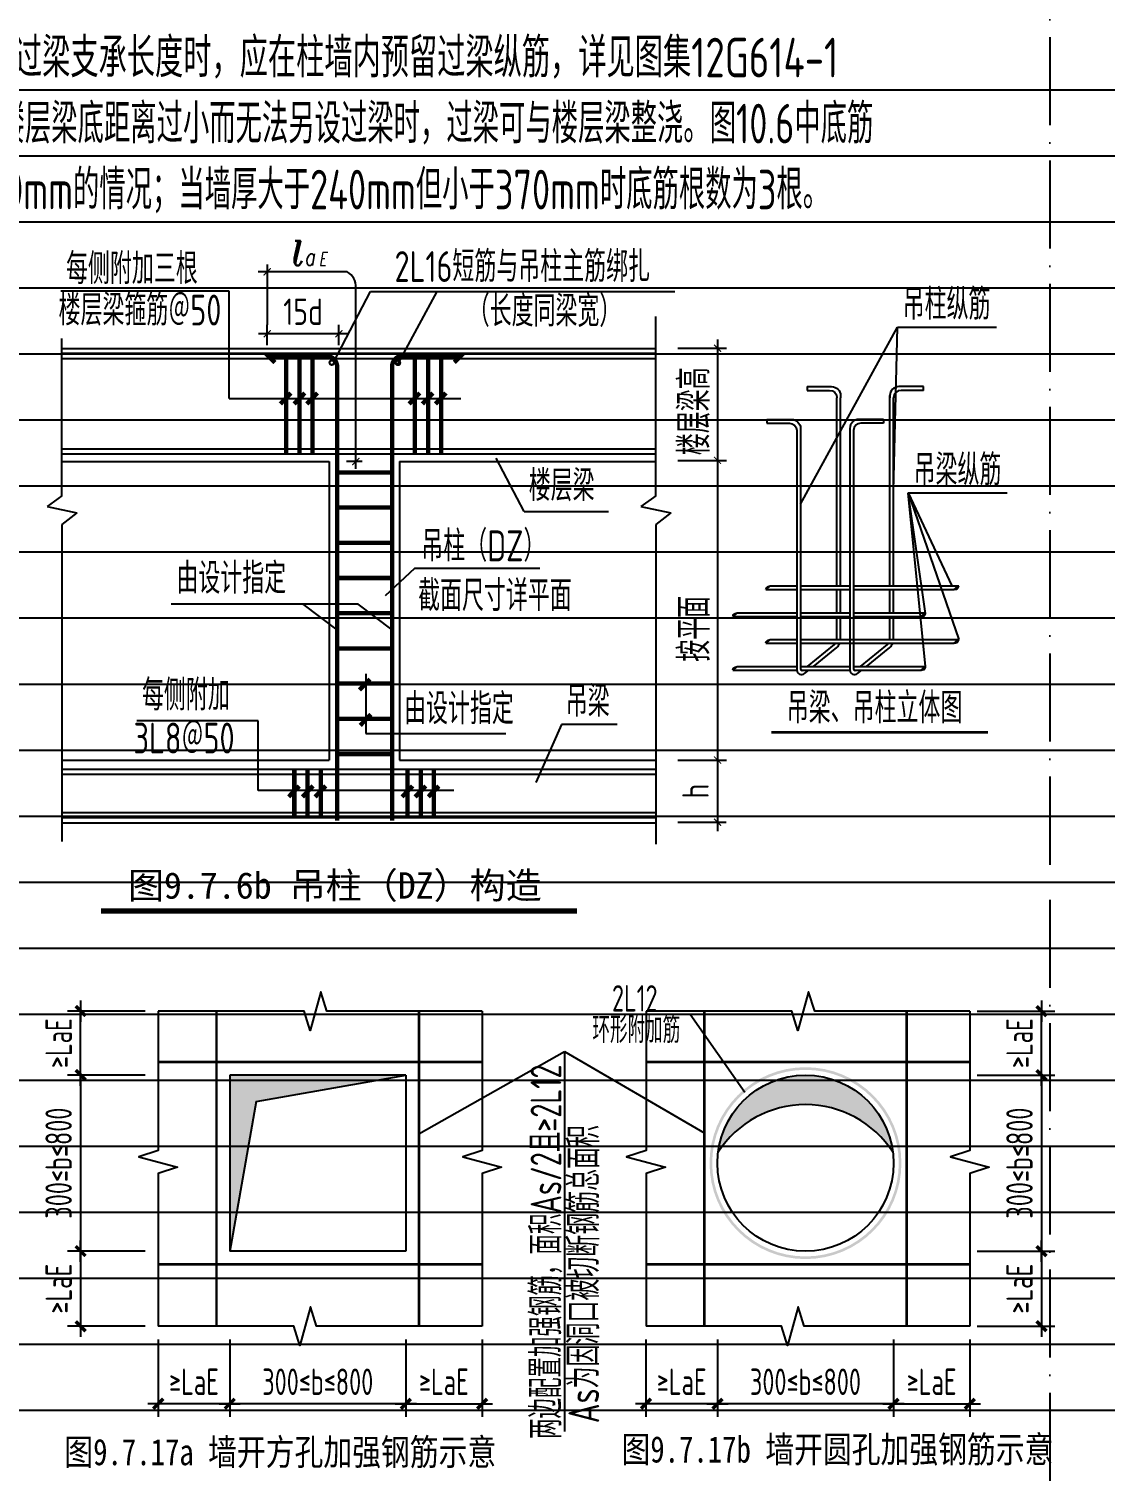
# Model space of a CAD drawing. Extents: x 826826 to 1642106, y -156213 to 399140.
# Drawn here: x 970484 to 982712, y 305238 to 321636 of the extents above; entities that cross this region are included whole.
import ezdxf
from ezdxf.enums import TextEntityAlignment as Align

# ---------------------------------------------------------------- set-up
doc = ezdxf.new("R2010")
doc.units = 0
doc.header["$LTSCALE"] = 1000
doc.linetypes.add('D1', pattern=[14, 10, -2, 0, -2])
doc.layers.get('0').update_dxf_attribs({"linetype": 'CONTINUOUS'})
doc.layers.get('DEFPOINTS').update_dxf_attribs({"linetype": 'CONTINUOUS'})
doc.layers.add('S-1-TEXT', color=7, linetype='CONTINUOUS', lineweight=18)
for name, color, linetype in [('S-DETL-DIM', 151, 'CONTINUOUS'), ('S-DETL-HATCH', 253, 'CONTINUOUS'), ('S-DETL-LINE1', 2, 'CONTINUOUS'), ('S-DETL-RBAR', 1, 'CONTINUOUS'), ('S-DETL-TEXT', 7, 'CONTINUOUS')]:
    doc.layers.add(name, color=color, linetype=linetype)
doc.styles.add('-仿宋_GB2312', font='tssdeng2.shx', dxfattribs={"width": 0.8, "height": 300, "bigfont": '@extfont2.shx'})
doc.styles.add('TS', font='tssdeng.shx', dxfattribs={"width": 0.7, "bigfont": 'tssdchn.shx'})
doc.styles.add('TSSD_DIMENSION', font='Tssdeng.shx', dxfattribs={"width": 0.7, "bigfont": 'tssdchn.shx'})
doc.styles.add('TSSD_REIN', font='tssdeng.shx', dxfattribs={"width": 0.7, "height": 300, "bigfont": 'tssdchn.shx'})
doc.styles.add('zhh1', font='italict.shx', dxfattribs={"bigfont": 'hztxt.shx'})
doc.styles.add('黑体', font='simhei.ttf')
doc.dimstyles.new('DIM25', dxfattribs={"dimtxt": 300, "dimasz": 0.8, "dimexe": 150, "dimexo": 150, "dimgap": 100, "dimtad": 1, "dimdec": 0, "dimlfac": 0.25, "dimrnd": 1, "dimzin": 0, "dimdsep": 46, "dimtxsty": 'TS', "dimblk": '_DIMX', "dimcen": 0, "dimclrd": 256, "dimclre": 256, "dimclrt": 43, "dimadec": 1, "dimazin": 0, "dimtfac": 1, "dimtdec": 0, "dimtix": 1, "dimtmove": 2, "dimatfit": 3, "dimldrblk": 'ARCHTICK', "dimfxl": 0, "dimtolj": 1, "dimtzin": 1, "dimarcsym": 0})
doc.dimstyles.new('TSSD_100_100$0', dxfattribs={"dimtxt": 300, "dimasz": 80, "dimexe": 100, "dimexo": 250, "dimgap": 100, "dimtad": 1, "dimdec": 0, "dimzin": 0, "dimdsep": 46, "dimtxsty": 'TSSD_DIMENSION', "dimblk": 'ARCHTICK', "dimcen": 0, "dimdle": 100, "dimclrd": 3, "dimclre": 3, "dimclrt": 7, "dimadec": 0, "dimazin": 0, "dimtfac": 1, "dimtdec": 0, "dimtix": 1, "dimtmove": 2, "dimatfit": 3, "dimldrblk": 'ARCHTICK', "dimfxl": 0, "dimtolj": 1, "dimtzin": 0, "dimarcsym": 0})

# ---------------------------------------------------------------- blocks, each defined once
blk = doc.blocks.new('_DIMX')
blk.add_line((-150, 0), (150, 0))
at = {"const_width": 50}
blk.add_lwpolyline([(-70, -70), (70, 70)], dxfattribs=at)
blk = doc.blocks.new('*D2863')
at = {"layer": 'DEFPOINTS', "color": 0}
for p in [(978307, 306896), (980307, 306896), (978307, 306015)]:
    blk.add_point(p, dxfattribs=at)
at = {"layer": 'S-DETL-DIM', "lineweight": -2}
for p, q in [((978307, 306746), (978307, 305865)), ((980307, 306746), (980307, 305865)), ((980306, 306015), (978308, 306015))]:
    blk.add_line(p, q, dxfattribs=at)
at = {"layer": 'S-DETL-DIM', "lineweight": -2, "xscale": 0.8, "yscale": 0.8, "zscale": 0.8, "rotation": 180}
blk.add_blockref('_DIMX', (978307, 306015), dxfattribs=at)
at = {"layer": 'S-DETL-DIM', "lineweight": -2, "xscale": 0.8, "yscale": 0.8, "zscale": 0.8}
blk.add_blockref('_DIMX', (980307, 306015), dxfattribs=at)
at = {"layer": 'S-DETL-DIM', "color": 43, "insert": (979307, 306265), "char_height": 300, "attachment_point": 5, "style": 'TS'}
blk.add_mtext('\\A1;300≤b≤800', dxfattribs=at)
blk = doc.blocks.new('_ArchTick')
at = {"color": 0, "linetype": 'ByBlock', "const_width": 0.15}
blk.add_lwpolyline([(-0.5, -0.5), (0.5, 0.5)], dxfattribs=at)
blk = doc.blocks.new('*D2864')
at = {"layer": 'DEFPOINTS', "color": 0}
for p in [(977495, 306896), (978307, 306896), (977495, 306015)]:
    blk.add_point(p, dxfattribs=at)
at = {"layer": 'S-DETL-DIM', "lineweight": -2}
for p, q in [((977495, 306746), (977495, 305865)), ((978307, 306746), (978307, 305865)), ((978306, 306015), (977496, 306015))]:
    blk.add_line(p, q, dxfattribs=at)
at = {"layer": 'S-DETL-DIM', "lineweight": -2, "xscale": 0.8, "yscale": 0.8, "zscale": 0.8, "rotation": 180}
blk.add_blockref('_DIMX', (977495, 306015), dxfattribs=at)
at = {"layer": 'S-DETL-DIM', "lineweight": -2, "xscale": 0.8, "yscale": 0.8, "zscale": 0.8}
blk.add_blockref('_DIMX', (978307, 306015), dxfattribs=at)
at = {"layer": 'S-DETL-DIM', "color": 43, "insert": (977901, 306265), "char_height": 300, "attachment_point": 5, "style": 'TS'}
blk.add_mtext('\\A1;≥LaE', dxfattribs=at)
blk = doc.blocks.new('*D2865')
at = {"layer": 'DEFPOINTS', "color": 0}
for p in [(980307, 306896), (981174, 306896), (981174, 306015)]:
    blk.add_point(p, dxfattribs=at)
at = {"layer": 'S-DETL-DIM', "lineweight": -2}
for p, q in [((980307, 306746), (980307, 305865)), ((981174, 306746), (981174, 305865)), ((980308, 306015), (981174, 306015))]:
    blk.add_line(p, q, dxfattribs=at)
at = {"layer": 'S-DETL-DIM', "lineweight": -2, "xscale": 0.8, "yscale": 0.8, "zscale": 0.8, "rotation": 180}
blk.add_blockref('_DIMX', (980307, 306015), dxfattribs=at)
at = {"layer": 'S-DETL-DIM', "lineweight": -2, "xscale": 0.8, "yscale": 0.8, "zscale": 0.8}
blk.add_blockref('_DIMX', (981174, 306015), dxfattribs=at)
at = {"layer": 'S-DETL-DIM', "color": 43, "insert": (980741, 306265), "char_height": 300, "attachment_point": 5, "style": 'TS'}
blk.add_mtext('\\A1;≥LaE', dxfattribs=at)
blk = doc.blocks.new('*D2866')
at = {"layer": 'DEFPOINTS', "color": 0}
for p in [(981108, 307749), (981108, 306896), (981989, 306896)]:
    blk.add_point(p, dxfattribs=at)
at = {"layer": 'S-DETL-DIM', "lineweight": -2}
for p, q in [((981258, 307749), (982139, 307749)), ((981989, 307748), (981989, 306897)), ((981258, 306896), (982139, 306896))]:
    blk.add_line(p, q, dxfattribs=at)
at = {"layer": 'S-DETL-DIM', "lineweight": -2, "xscale": 0.8, "yscale": 0.8, "zscale": 0.8}
for p, rotation in [((981989, 307749), 90), ((981989, 306896), 270)]:
    blk.add_blockref('_DIMX', p, dxfattribs=dict(at, rotation=rotation))
at = {"layer": 'S-DETL-DIM', "color": 43, "insert": (981739, 307323), "char_height": 300, "attachment_point": 5, "rotation": 90, "style": 'TS'}
blk.add_mtext('\\A1;≥LaE', dxfattribs=at)
blk = doc.blocks.new('*D2867')
at = {"layer": 'DEFPOINTS', "color": 0}
for p in [(981108, 310476), (981989, 310476), (981108, 309749)]:
    blk.add_point(p, dxfattribs=at)
at = {"layer": 'S-DETL-DIM', "lineweight": -2}
for p, q in [((981258, 310476), (982139, 310476)), ((981989, 310477), (981989, 310478)), ((981989, 309749), (981989, 310476)), ((981258, 309749), (982139, 309749)), ((981989, 309748), (981989, 309747))]:
    blk.add_line(p, q, dxfattribs=at)
at = {"layer": 'S-DETL-DIM', "lineweight": -2, "xscale": 0.8, "yscale": 0.8, "zscale": 0.8}
for p, rotation in [((981989, 310476), 270), ((981989, 309749), 90)]:
    blk.add_blockref('_DIMX', p, dxfattribs=dict(at, rotation=rotation))
at = {"layer": 'S-DETL-DIM', "color": 43, "insert": (981739, 310112), "char_height": 300, "attachment_point": 5, "rotation": 90, "style": 'TS'}
blk.add_mtext('\\A1;≥LaE', dxfattribs=at)
blk = doc.blocks.new('*D2868')
at = {"layer": 'DEFPOINTS', "color": 0}
for p in [(981108, 309749), (981108, 307749), (981989, 307749)]:
    blk.add_point(p, dxfattribs=at)
at = {"layer": 'S-DETL-DIM', "lineweight": -2}
for p, q in [((981258, 309749), (982139, 309749)), ((981989, 309748), (981989, 307749)), ((981258, 307749), (982139, 307749))]:
    blk.add_line(p, q, dxfattribs=at)
at = {"layer": 'S-DETL-DIM', "lineweight": -2, "xscale": 0.8, "yscale": 0.8, "zscale": 0.8}
for p, rotation in [((981989, 309749), 90), ((981989, 307749), 270)]:
    blk.add_blockref('_DIMX', p, dxfattribs=dict(at, rotation=rotation))
at = {"layer": 'S-DETL-DIM', "color": 43, "insert": (981739, 308749), "char_height": 300, "attachment_point": 5, "rotation": 90, "style": 'TS'}
blk.add_mtext('\\A1;300≤b≤800', dxfattribs=at)
blk = doc.blocks.new('*D2869')
at = {"layer": 'DEFPOINTS', "color": 0}
for p in [(972766, 306896), (974766, 306896), (972766, 306015)]:
    blk.add_point(p, dxfattribs=at)
at = {"layer": 'S-DETL-DIM', "lineweight": -2}
for p, q in [((972766, 306746), (972766, 305865)), ((974766, 306746), (974766, 305865)), ((974765, 306015), (972766, 306015))]:
    blk.add_line(p, q, dxfattribs=at)
at = {"layer": 'S-DETL-DIM', "lineweight": -2, "xscale": 0.8, "yscale": 0.8, "zscale": 0.8, "rotation": 180}
blk.add_blockref('_DIMX', (972766, 306015), dxfattribs=at)
at = {"layer": 'S-DETL-DIM', "lineweight": -2, "xscale": 0.8, "yscale": 0.8, "zscale": 0.8}
blk.add_blockref('_DIMX', (974766, 306015), dxfattribs=at)
at = {"layer": 'S-DETL-DIM', "color": 43, "insert": (973766, 306265), "char_height": 300, "attachment_point": 5, "style": 'TS'}
blk.add_mtext('\\A1;300≤b≤800', dxfattribs=at)
blk = doc.blocks.new('*D2870')
at = {"layer": 'DEFPOINTS', "color": 0}
for p in [(971954, 306896), (972766, 306896), (971954, 306015)]:
    blk.add_point(p, dxfattribs=at)
at = {"layer": 'S-DETL-DIM', "lineweight": -2}
for p, q in [((971954, 306746), (971954, 305865)), ((972766, 306746), (972766, 305865)), ((972765, 306015), (971955, 306015))]:
    blk.add_line(p, q, dxfattribs=at)
at = {"layer": 'S-DETL-DIM', "lineweight": -2, "xscale": 0.8, "yscale": 0.8, "zscale": 0.8, "rotation": 180}
blk.add_blockref('_DIMX', (971954, 306015), dxfattribs=at)
at = {"layer": 'S-DETL-DIM', "lineweight": -2, "xscale": 0.8, "yscale": 0.8, "zscale": 0.8}
blk.add_blockref('_DIMX', (972766, 306015), dxfattribs=at)
at = {"layer": 'S-DETL-DIM', "color": 43, "insert": (972360, 306265), "char_height": 300, "attachment_point": 5, "style": 'TS'}
blk.add_mtext('\\A1;≥LaE', dxfattribs=at)
blk = doc.blocks.new('*D2871')
at = {"layer": 'DEFPOINTS', "color": 0}
for p in [(974766, 306896), (975633, 306896), (975633, 306015)]:
    blk.add_point(p, dxfattribs=at)
at = {"layer": 'S-DETL-DIM', "lineweight": -2}
for p, q in [((974766, 306746), (974766, 305865)), ((975633, 306746), (975633, 305865)), ((974766, 306015), (975632, 306015))]:
    blk.add_line(p, q, dxfattribs=at)
at = {"layer": 'S-DETL-DIM', "lineweight": -2, "xscale": 0.8, "yscale": 0.8, "zscale": 0.8, "rotation": 180}
blk.add_blockref('_DIMX', (974766, 306015), dxfattribs=at)
at = {"layer": 'S-DETL-DIM', "lineweight": -2, "xscale": 0.8, "yscale": 0.8, "zscale": 0.8}
blk.add_blockref('_DIMX', (975633, 306015), dxfattribs=at)
at = {"layer": 'S-DETL-DIM', "color": 43, "insert": (975199, 306265), "char_height": 300, "attachment_point": 5, "style": 'TS'}
blk.add_mtext('\\A1;≥LaE', dxfattribs=at)
blk = doc.blocks.new('*D2872')
at = {"layer": 'DEFPOINTS', "color": 0}
for p in [(971954, 307749), (971072, 306896), (971954, 306896)]:
    blk.add_point(p, dxfattribs=at)
at = {"layer": 'S-DETL-DIM', "lineweight": -2}
for p, q in [((971804, 307749), (970922, 307749)), ((971072, 307748), (971072, 306897)), ((971804, 306896), (970922, 306896))]:
    blk.add_line(p, q, dxfattribs=at)
at = {"layer": 'S-DETL-DIM', "lineweight": -2, "xscale": 0.8, "yscale": 0.8, "zscale": 0.8}
for p, rotation in [((971072, 307749), 90), ((971072, 306896), 270)]:
    blk.add_blockref('_DIMX', p, dxfattribs=dict(at, rotation=rotation))
at = {"layer": 'S-DETL-DIM', "color": 43, "insert": (970822, 307323), "char_height": 300, "attachment_point": 5, "rotation": 90, "style": 'TS'}
blk.add_mtext('\\A1;≥LaE', dxfattribs=at)
blk = doc.blocks.new('*D2873')
at = {"layer": 'DEFPOINTS', "color": 0}
for p in [(971072, 310476), (971954, 310476), (971954, 309749)]:
    blk.add_point(p, dxfattribs=at)
at = {"layer": 'S-DETL-DIM', "lineweight": -2}
for p, q in [((971804, 310476), (970922, 310476)), ((971072, 310477), (971072, 310478)), ((971072, 309749), (971072, 310476)), ((971804, 309749), (970922, 309749)), ((971072, 309748), (971072, 309747))]:
    blk.add_line(p, q, dxfattribs=at)
at = {"layer": 'S-DETL-DIM', "lineweight": -2, "xscale": 0.8, "yscale": 0.8, "zscale": 0.8}
for p, rotation in [((971072, 310476), 270), ((971072, 309749), 90)]:
    blk.add_blockref('_DIMX', p, dxfattribs=dict(at, rotation=rotation))
at = {"layer": 'S-DETL-DIM', "color": 43, "insert": (970822, 310112), "char_height": 300, "attachment_point": 5, "rotation": 90, "style": 'TS'}
blk.add_mtext('\\A1;≥LaE', dxfattribs=at)
blk = doc.blocks.new('*D2874')
at = {"layer": 'DEFPOINTS', "color": 0}
for p in [(971954, 309749), (971072, 307749), (971954, 307749)]:
    blk.add_point(p, dxfattribs=at)
at = {"layer": 'S-DETL-DIM', "lineweight": -2}
for p, q in [((971804, 309749), (970922, 309749)), ((971072, 309748), (971072, 307749)), ((971804, 307749), (970922, 307749))]:
    blk.add_line(p, q, dxfattribs=at)
at = {"layer": 'S-DETL-DIM', "lineweight": -2, "xscale": 0.8, "yscale": 0.8, "zscale": 0.8}
for p, rotation in [((971072, 309749), 90), ((971072, 307749), 270)]:
    blk.add_blockref('_DIMX', p, dxfattribs=dict(at, rotation=rotation))
at = {"layer": 'S-DETL-DIM', "color": 43, "insert": (970822, 308749), "char_height": 300, "attachment_point": 5, "rotation": 90, "style": 'TS'}
blk.add_mtext('\\A1;300≤b≤800', dxfattribs=at)
blk = doc.blocks.new('*D2957')
at = {"layer": 'DEFPOINTS', "color": 0}
for p in [(977608, 313328), (977608, 312622), (978308, 312622)]:
    blk.add_point(p, dxfattribs=at)
at = {"layer": 'S-DETL-DIM', "color": 3, "lineweight": -2}
for p, q in [((978308, 313428), (978308, 312522)), ((977858, 313328), (978408, 313328)), ((977858, 312622), (978408, 312622))]:
    blk.add_line(p, q, dxfattribs=at)
at = {"layer": 'S-DETL-DIM', "color": 3, "lineweight": -2, "xscale": 80, "yscale": 80, "zscale": 80}
for p, rotation in [((978308, 313328), 90), ((978308, 312622), 270)]:
    blk.add_blockref('_ArchTick', p, dxfattribs=dict(at, rotation=rotation))
at = {"layer": 'S-DETL-DIM', "color": 7, "insert": (978058, 312975), "char_height": 300, "attachment_point": 5, "rotation": 90, "style": '-仿宋_GB2312'}
blk.add_mtext('\\A1;h', dxfattribs=at)
blk = doc.blocks.new('*D2958')
at = {"layer": 'DEFPOINTS', "color": 0}
for p in [(973192, 318172), (973192, 317793), (974006, 317793)]:
    blk.add_point(p, dxfattribs=at)
at = {"layer": 'S-DETL-DIM', "color": 3, "lineweight": -2}
for p, q in [((974106, 318172), (973092, 318172)), ((973192, 318043), (973192, 318272)), ((974006, 318043), (974006, 318272))]:
    blk.add_line(p, q, dxfattribs=at)
at = {"layer": 'S-DETL-DIM', "color": 3, "lineweight": -2, "xscale": 80, "yscale": 80, "zscale": 80, "rotation": 180}
blk.add_blockref('_ArchTick', (973192, 318172), dxfattribs=at)
at = {"layer": 'S-DETL-DIM', "color": 3, "lineweight": -2, "xscale": 80, "yscale": 80, "zscale": 80}
blk.add_blockref('_ArchTick', (974006, 318172), dxfattribs=at)
at = {"layer": 'S-DETL-DIM', "color": 7, "insert": (973599, 318422), "char_height": 300, "attachment_point": 5, "style": '-仿宋_GB2312'}
blk.add_mtext('\\A1;15d', dxfattribs=at)

msp = doc.modelspace()

# ---------------------------------------------------------------- hatches: boundary and pattern name
at = {"layer": 'S-DETL-HATCH'}
msp.add_hatch(color=256, dxfattribs=at).paths.add_polyline_path([(972765.61, 309748.69), (972765.61, 307748.69), (973065.61, 309448.69), (974765.61, 309748.69)])
at = {"layer": 'S-DETL-HATCH', "linetype": 'ByBlock'}
msp.add_hatch(color=256, dxfattribs=at).paths.add_polyline_path([(978314.94, 308872.38, -0.54550239), (980299.58, 308872.38, 0.88308454)])
at = {"layer": 'S-DETL-RBAR'}
h = msp.add_hatch(color=256, dxfattribs=at)
h.paths.add_polyline_path([(978217.26, 308748.69, 1), (980397.26, 308748.69, 1)])
h.paths.add_polyline_path([(980367.26, 308748.69, -1), (978247.26, 308748.69, -1)], flags=16)

# ---------------------------------------------------------------- linework, layer by layer
at = {"layer": 'DEFPOINTS', "color": 252, "linetype": 'D1', "ltscale": 0.1}
msp.add_line((982082.73, 350942.46), (982082.73, 296942.46), dxfattribs=at)
at = {"layer": 'DEFPOINTS', "color": 252}
for p, q in [((945738.73, 320942.46), (1019298.73, 320942.46)), ((945738.73, 320192.46), (1019298.73, 320192.46)), ((945738.73, 319442.46), (1019298.73, 319442.46)), ((945738.73, 318692.46), (1019298.73, 318692.46)), ((945738.73, 317942.46), (1019298.73, 317942.46)), ((945738.73, 317192.46), (1019298.73, 317192.46)), ((945738.73, 316442.46), (1019298.73, 316442.46)), ((945738.73, 315692.46), (1019298.73, 315692.46)), ((945738.73, 314942.46), (1019298.73, 314942.46)), ((945738.73, 314192.46), (1019298.73, 314192.46)), ((945738.73, 313442.46), (1019298.73, 313442.46)), ((945738.73, 312692.46), (1019298.73, 312692.46)), ((945738.73, 311942.46), (1019298.73, 311942.46)), ((945738.73, 311192.46), (1019298.73, 311192.46)), ((945738.73, 310442.46), (1019298.73, 310442.46)), ((945738.73, 309692.46), (1019298.73, 309692.46)), ((945738.73, 308942.46), (1019298.73, 308942.46)), ((945738.73, 308192.46), (1019298.73, 308192.46)), ((945738.73, 307442.46), (1019298.73, 307442.46)), ((945738.73, 306692.46), (1019298.73, 306692.46)), ((945738.73, 305942.46), (1019298.73, 305942.46))]:
    msp.add_line(p, q, dxfattribs=at)
at = {"layer": 'S-DETL-DIM'}
for p, q in [((973191.56, 318958.17), (973191.56, 318272.43)), ((974099.07, 318875.36), (973088.85, 318875.36)), ((974199.07, 316638.6), (974199.07, 318693.47)), ((974268.77, 316720.24), (974094.11, 316720.24))]:
    msp.add_line(p, q, dxfattribs=at)
at = {"layer": 'S-DETL-DIM', "linetype": 'ByBlock'}
for p, q in [((977608.01, 316329.33), (977608.01, 318369.53)), ((970859.66, 316329.33), (970859.66, 318118.37)), ((970859.66, 316329.33), (970689.98, 316207.97)), ((977608.01, 316329.33), (977438.32, 316207.97)), ((970689.98, 316207.97), (971028.74, 316137.71)), ((977438.32, 316207.97), (977777.08, 316137.71)), ((971028.74, 316137.71), (970859.66, 316003.57)), ((970859.66, 316003.57), (970859.66, 312402.06)), ((977777.08, 316137.71), (977608.01, 316003.57)), ((977608.01, 316003.57), (977608.01, 312372.92))]:
    msp.add_line(p, q, dxfattribs=at)
at = {"layer": 'S-DETL-DIM', "color": 3}
for p, q in [((977858.01, 318007.91), (978408.07, 318007.91)), ((978308.07, 318107.91), (978308.07, 316632.96)), ((978308.07, 316832.96), (978308.07, 313227.8)), ((977858.01, 316732.96), (978408.07, 316732.96)), ((977858.01, 316732.96), (978408.07, 316732.96)), ((977858.01, 313327.8), (978408.07, 313327.8))]:
    msp.add_line(p, q, dxfattribs=at)
at = {"layer": 'S-DETL-DIM'}
for points in [[(975632.65, 310476.25), (973870.14, 310476.25), (973800.14, 310696.25), (973680.14, 310256.25), (973610.14, 310476.25), (971953.82, 310476.25)], [(981174.3, 310476.25), (979411.79, 310476.25), (979341.79, 310696.25), (979221.79, 310256.25), (979151.79, 310476.25), (977495.47, 310476.25)], [(971953.82, 310476.25), (971953.82, 308891.71), (971733.82, 308821.71), (972173.82, 308701.71), (971953.82, 308631.71), (971953.82, 306896.39)], [(975632.65, 310476.25), (975632.65, 308891.71), (975412.65, 308821.71), (975852.65, 308701.71), (975632.65, 308631.71), (975632.65, 306896.39)], [(977495.47, 310476.25), (977495.47, 308891.71), (977275.47, 308821.71), (977715.47, 308701.71), (977495.47, 308631.71), (977495.47, 306896.39)], [(981174.3, 310476.25), (981174.3, 308891.71), (980954.3, 308821.71), (981394.3, 308701.71), (981174.3, 308631.71), (981174.3, 306896.39)], [(975632.65, 306896.39), (973752.25, 306896.39), (973682.25, 307116.39), (973562.25, 306676.39), (973492.25, 306896.39), (971953.82, 306896.39)], [(981174.3, 306896.39), (979293.9, 306896.39), (979223.9, 307116.39), (979103.9, 306676.39), (979033.9, 306896.39), (977495.47, 306896.39)]]:
    msp.add_lwpolyline(points, dxfattribs=at)
msp.add_arc((974014.11, 318710.24), 185.69, 354.91157, 62.774283, dxfattribs=at)
at = {"layer": 'S-DETL-HATCH', "linetype": 'ByBlock'}
for q in [(974765.61, 309748.69), (972765.61, 307748.69)]:
    msp.add_line((973065.61, 309448.69), q, dxfattribs=at)
msp.add_arc((979307.26, 308233.49), 1180.2, 32.774855, 147.225145, dxfattribs=at)
at = {"layer": 'S-DETL-LINE1', "linetype": 'ByBlock'}
for p, q in [((970859.66, 318006.08), (977608.01, 318006.08)), ((970859.66, 316720.24), (973893.67, 316720.24)), ((974693.67, 316720.24), (977608.01, 316720.24)), ((970859.66, 313327.8), (973893.67, 313327.8)), ((974693.67, 313327.8), (977608.01, 313327.8)), ((970859.66, 312616.48), (977608.01, 312616.48))]:
    msp.add_line(p, q, dxfattribs=at)
at = {"layer": 'S-DETL-LINE1'}
for p, q in [((973893.67, 316720.24), (973893.67, 313327.8)), ((974693.67, 316720.24), (974693.67, 313327.8)), ((974765.61, 309748.69), (972765.61, 309748.69)), ((972765.61, 309748.69), (972765.61, 307748.69)), ((974765.61, 309748.69), (974765.61, 307748.69)), ((974765.61, 307748.69), (972765.61, 307748.69))]:
    msp.add_line(p, q, dxfattribs=at)
msp.add_circle((979307.26, 308748.69), 1000, dxfattribs=at)
at = {"layer": 'S-DETL-RBAR', "linetype": 'Continuous'}
for p, q in [((970859.94, 317949.69), (977608.01, 317949.69)), ((970859.94, 317891.48), (977608.01, 317891.48)), ((970859.94, 316866.28), (977608.01, 316866.28)), ((970859.94, 316808.07), (977608.01, 316808.07)), ((970859.94, 313225.48), (977608.01, 313225.48)), ((970859.94, 313167.26), (977608.01, 313167.26)), ((970859.94, 312732.56), (977608.01, 312732.56)), ((970859.94, 312674.34), (977608.01, 312674.34))]:
    msp.add_line(p, q, dxfattribs=at)
at = {"layer": 'S-DETL-RBAR'}
for p, q in [((979325.43, 317570.81), (979325.43, 317528.81)), ((980647.79, 317528.81), (980647.79, 317570.81)), ((978869.95, 317198.92), (978869.95, 317156.92)), ((980192.3, 317198.92), (980192.3, 317156.92)), ((978858.31, 315265.9), (979208.95, 315265.9)), ((978909.76, 315307.9), (979208.95, 315307.9)), ((979250.95, 315307.9), (979811.3, 315307.9)), ((979250.95, 315265.9), (979811.3, 315265.9)), ((979853.3, 315307.9), (981048.13, 315307.9)), ((979853.3, 315265.9), (980996.69, 315265.9)), ((978533.76, 315000.92), (979208.95, 315000.92)), ((979250.95, 315000.92), (979811.3, 315000.92)), ((979853.3, 315000.92), (980672.14, 315000.92)), ((978482.32, 314958.92), (979208.95, 314958.92)), ((979250.95, 314958.92), (979811.3, 314958.92)), ((979853.3, 314958.92), (980620.7, 314958.92)), ((978909.76, 314699.71), (979208.95, 314699.71)), ((979250.95, 314699.71), (981048.13, 314699.71)), ((978858.31, 314657.71), (979208.97, 314657.71)), ((979257.86, 314657.71), (980996.69, 314657.71)), ((978482.32, 314350.73), (979208.97, 314350.73)), ((978533.76, 314392.73), (979208.95, 314392.73)), ((979250.95, 314392.73), (979811.3, 314392.73)), ((979257.86, 314350.73), (979811.32, 314350.73)), ((979853.3, 314392.73), (980672.14, 314392.73)), ((979860.21, 314350.73), (980620.7, 314350.73))]:
    msp.add_line(p, q, dxfattribs=at)
for points, const_width in [([(973862.69, 317919.98), (973202.68, 317919.98), (973279.22, 317844.53)], 50), ([(973407.3, 317890.62), (973407.3, 316808.07)], 50), ([(973557.3, 317890.62), (973557.3, 316808.07)], 50), ([(973707.3, 317890.62), (973707.3, 316808.07)], 50), ([(973986.35, 312639.2), (973986.35, 317799.46)], 50), ([(974610.85, 312639.2), (974610.85, 317799.46)], 50), ([(974734.18, 317922.52), (975394.19, 317922.52), (975317.65, 317847.07)], 50), ([(974868.94, 317890.62), (974868.94, 316808.07)], 50), ([(975018.94, 317890.62), (975018.94, 316808.07)], 50), ([(975168.94, 317890.62), (975168.94, 316808.07)], 50), ([(973986.35, 316596.99), (974610.85, 316596.99)], 50), ([(973986.35, 316196.99), (974610.85, 316196.99)], 50), ([(973986.35, 315796.99), (974610.85, 315796.99)], 50), ([(973986.35, 315396.99), (974610.85, 315396.99)], 50), ([(973986.35, 314996.99), (974610.85, 314996.99)], 50), ([(973986.35, 314596.99), (974610.85, 314596.99)], 50), ([(973986.35, 314196.99), (974610.85, 314196.99)], 50), ([(973986.35, 313796.99), (974610.85, 313796.99)], 50), ([(973986.35, 313396.99), (974610.85, 313396.99)], 50), ([(973499.62, 313236.26), (973499.62, 312663.62)], 50), ([(973649.62, 313236.26), (973649.62, 312663.62)], 50), ([(973799.62, 313236.26), (973799.62, 312663.62)], 50), ([(974786.17, 313236.26), (974786.17, 312663.62)], 50), ([(974936.17, 313236.26), (974936.17, 312663.62)], 50), ([(975086.17, 313236.26), (975086.17, 312663.62)], 50), ([(972615.61, 306896.39), (972615.61, 310476.25), (972615.61, 310476.25)], 30), ([(974915.61, 306896.39), (974915.61, 310476.25), (974915.61, 310476.25)], 30), ([(978157.26, 306896.39), (978157.26, 310476.25)], 30), ([(980457.26, 306896.39), (980457.26, 310476.25)], 30), ([(975632.65, 309898.69), (971953.82, 309898.69), (971953.82, 309898.69)], 30), ([(981174.3, 309898.69), (977495.47, 309898.69)], 30), ([(975632.65, 307598.69), (971953.82, 307598.69), (971953.82, 307598.69)], 30), ([(981174.3, 307598.69), (977495.47, 307598.69)], 30)]:
    msp.add_lwpolyline(points, dxfattribs=dict(at, const_width=const_width))
at = {"layer": 'S-DETL-RBAR', "const_width": 50}
for points in [[(973986.22, 317795.57, 0.41577888), (973862.69, 317919.98, 0.12841425)], [(974610.66, 317798.1, -0.41577888), (974734.18, 317922.52, -0.12841425)]]:
    msp.add_lwpolyline(points, format="xyb", dxfattribs=at)
for points in [[(973937.69, 317844.1, 1), (973912.69, 317844.1, 1)], [(974689.01, 317841.47, 1), (974664.01, 317841.47, 1)]]:
    msp.add_lwpolyline(points, format="xyb", close=True, dxfattribs=at)
at = {"layer": 'S-DETL-RBAR'}
for points in [[(979325.43, 317570.81), (979604.43, 317570.81, -0.41421356), (979706.43, 317468.81), (979706.43, 317444.81)], [(979325.43, 317528.81), (979580.43, 317528.81, -0.41421356), (979664.43, 317444.81)], [(980647.79, 317570.81), (980368.79, 317570.81, 0.41421356), (980266.79, 317468.81), (980266.79, 317444.81)], [(980647.79, 317528.81), (980392.79, 317528.81, 0.41421356), (980308.79, 317444.81)], [(978869.95, 317198.92), (979148.95, 317198.92, -0.41421356), (979250.95, 317096.92), (979250.95, 314364.91, 0.63235926), (979280.33, 314350.96)], [(978869.95, 317156.92), (979124.95, 317156.92, -0.41421356), (979208.95, 317072.92), (979208.95, 314352.26, 0.63235926), (979297.1, 314310.43), (979346.46, 314350.73)], [(980192.3, 317198.92), (979913.3, 317198.92, 0.41421356), (979811.3, 317096.92), (979811.3, 317072.92)], [(980192.3, 317156.92), (979937.3, 317156.92, 0.41421356), (979853.3, 317072.92)], [(979811.3, 317096.92), (979811.3, 314352.26, 0.63235926), (979899.45, 314310.43), (979948.81, 314350.73)], [(979853.3, 317072.92), (979853.3, 314364.91, 0.63235926), (979882.69, 314350.96)], [(979706.42, 314699.71, 0.00388521), (979706.43, 314701.58), (979706.43, 314958.92)], [(980308.77, 314699.71, 0.00388521), (980308.79, 314701.58), (980308.79, 314958.92)], [(979331.49, 314392.73), (979637.97, 314642.96, 0.07010633), (979651.61, 314657.71, 0.07010633)], [(979397.9, 314392.73), (979662.32, 314608.62, 0.12867421), (979698.13, 314657.71, 0.12867421)], [(979933.84, 314392.73), (980240.32, 314642.96, 0.07010633), (980253.96, 314657.71, 0.07010633)], [(980000.25, 314392.73), (980264.68, 314608.62, 0.12867421), (980300.48, 314657.71, 0.12867421)]]:
    msp.add_lwpolyline(points, format="xyb", dxfattribs=at)
for points in [[(980266.79, 315307.9), (980266.79, 317468.81)], [(980266.79, 317198.92), (980266.79, 317468.81)], [(979664.43, 315307.9), (979664.43, 317444.81)], [(979706.43, 315307.9), (979706.43, 317444.81)], [(980308.79, 315307.9), (980308.79, 317444.81)], [(980308.79, 317198.92), (980308.79, 317444.81)], [(978858.31, 315265.9), (978909.76, 315307.9)], [(978858.31, 315265.9), (978860.94, 315274.96), (978863.46, 315281.94), (978866.45, 315287.35), (978870.53, 315291.67), (978876.3, 315295.39), (978884.35, 315299.01), (978895.31, 315303.01), (978909.76, 315307.9)], [(979664.43, 315000.92), (979664.43, 315265.9)], [(979706.43, 315000.92), (979706.43, 315265.9)], [(980266.79, 315000.92), (980266.79, 315265.9)], [(980308.79, 315000.92), (980308.79, 315265.9)], [(980996.69, 315265.9), (981048.13, 315307.9)], [(980996.69, 315265.9), (981010.89, 315268.53), (981021.66, 315270.92), (981029.61, 315273.57), (981035.34, 315276.96), (981039.46, 315281.61), (981042.56, 315287.98), (981045.25, 315296.58), (981048.13, 315307.9)], [(978482.32, 314958.92), (978533.76, 315000.92)], [(978482.32, 314958.92), (978484.95, 314967.98), (978487.46, 314974.96), (978490.46, 314980.37), (978494.54, 314984.68), (978500.3, 314988.4), (978508.36, 314992.02), (978519.31, 314996.03), (978533.76, 315000.92)], [(980620.7, 314958.92), (980672.14, 315000.92)], [(980620.7, 314958.92), (980634.89, 314961.54), (980645.67, 314963.93), (980653.62, 314966.58), (980659.35, 314969.98), (980663.46, 314974.62), (980666.57, 314981), (980669.26, 314989.6), (980672.14, 315000.92)], [(979664.43, 314699.71), (979664.43, 314958.92)], [(980266.79, 314699.71), (980266.79, 314958.92)], [(978858.31, 314657.71), (978909.76, 314699.71)], [(978858.31, 314657.71), (978860.94, 314666.77), (978863.46, 314673.75), (978866.45, 314679.16), (978870.53, 314683.48), (978876.3, 314687.2), (978884.35, 314690.82), (978895.31, 314694.82), (978909.76, 314699.71)], [(980996.69, 314657.71), (981048.13, 314699.71)], [(980996.69, 314657.71), (981010.89, 314660.34), (981021.66, 314662.73), (981029.61, 314665.38), (981035.34, 314668.78), (981039.46, 314673.42), (981042.56, 314679.79), (981045.25, 314688.39), (981048.13, 314699.71)], [(978482.32, 314350.73), (978533.76, 314392.73)], [(978482.32, 314350.73), (978484.95, 314359.79), (978487.46, 314366.77), (978490.46, 314372.18), (978494.54, 314376.49), (978500.3, 314380.22), (978508.36, 314383.83), (978519.31, 314387.84), (978533.76, 314392.73)], [(980620.7, 314350.73), (980672.14, 314392.73)], [(980620.7, 314350.73), (980634.89, 314353.35), (980645.67, 314355.75), (980653.62, 314358.39), (980659.35, 314361.79), (980663.46, 314366.43), (980666.57, 314372.81), (980669.26, 314381.41), (980672.14, 314392.73)]]:
    msp.add_lwpolyline(points, dxfattribs=at)
at = {"layer": 'S-DETL-TEXT'}
for p, q in [((972758.65, 318653.96), (970847.23, 318653.96)), ((972758.65, 317437.16), (972758.65, 318653.96)), ((973950.32, 317854.09), (974366.19, 318652.26)), ((974366.19, 318652.26), (977823.93, 318652.26)), ((974667.77, 317811.91), (975121.45, 318652.26)), ((979250.95, 316236.58), (980351.78, 318246.57)), ((980308.79, 316388.35), (980351.78, 318246.57)), ((980351.78, 318246.57), (981476.66, 318246.57)), ((972758.65, 317437.16), (975391.04, 317437.16)), ((976112.22, 316153.72), (975794.83, 316758.92)), ((980670.7, 314995.26), (980475.74, 316363.88)), ((980475.74, 316363.88), (980969.9, 315307.9)), ((980672.14, 314392.73), (980475.74, 316363.88)), ((980475.74, 316363.88), (981048.13, 314699.71)), ((980475.74, 316363.88), (981600.62, 316363.88)), ((976112.22, 316153.72), (977068, 316153.72)), ((974865.09, 315504.48), (974530.2, 315195.43)), ((976289.41, 315504.48), (974865.09, 315504.48)), ((974223.53, 315098.38), (972100.09, 315098.38)), ((973986.35, 314809.72), (973599.03, 315098.38)), ((974610.85, 314809.72), (974223.53, 315098.38)), ((974311.71, 314307.39), (974311.71, 313629.56)), ((973090.48, 313772.48), (971710.72, 313772.48)), ((973090.48, 312984.18), (973090.48, 313772.48)), ((976534.2, 313730.55), (976245.21, 313074.8)), ((977168.07, 313730.55), (976534.2, 313730.55)), ((974311.71, 313629.56), (975903.73, 313629.56)), ((975311.54, 312984.18), (973090.48, 312984.18)), ((974915.61, 309081.71), (976568.22, 310017)), ((976568.22, 310017), (976568.22, 305698.81)), ((976568.22, 310017), (978157.26, 309091.68))]:
    msp.add_line(p, q, dxfattribs=at)
at = {"layer": 'S-DETL-TEXT', "color": 0}
for p, q in [((977996.65, 310436.95), (976858.86, 310436.95)), ((978616.44, 309552.66), (977996.65, 310436.95))]:
    msp.add_line(p, q, dxfattribs=at)
at = {"layer": 'S-DETL-TEXT'}
for points, const_width in [([(973340.54, 317374.36), (973461.56, 317498.33)], 50), ([(973497.79, 317374.36), (973618.81, 317498.33)], 50), ([(973640.9, 317374.36), (973761.92, 317498.33)], 50), ([(974803.78, 317374.36), (974924.8, 317498.33)], 50), ([(974953.78, 317374.36), (975074.8, 317498.33)], 50), ([(975102.29, 317374.36), (975223.31, 317498.33)], 50), ([(974239.34, 314124.08), (974360.36, 314248.04)], 50), ([(974248.74, 313722.85), (974369.76, 313846.82)], 50), ([(981381.27, 313643.79), (978920.31, 313643.79)], 30), ([(973434.67, 312910.04), (973555.69, 313034.01)], 50), ([(973591.92, 312910.04), (973712.94, 313034.01)], 50), ([(973735.03, 312910.04), (973856.05, 313034.01)], 50), ([(974722.8, 312910.04), (974843.82, 313034.01)], 50), ([(974872.8, 312910.04), (974993.82, 313034.01)], 50), ([(975021.32, 312910.04), (975142.33, 313034.01)], 50), ([(971302.63, 311613.13), (976711.24, 311613.13)], 60)]:
    msp.add_lwpolyline(points, dxfattribs=dict(at, const_width=const_width))

# ---------------------------------------------------------------- block references
at = {"layer": 'S-DETL-DIM', "xscale": 80, "yscale": 80, "zscale": 80}
for p in [(973191.56, 318875.36), (974199.07, 316720.24)]:
    msp.add_blockref('_ArchTick', p, dxfattribs=at)
at = {"layer": 'S-DETL-DIM', "color": 3, "xscale": 80, "yscale": 80, "zscale": 80}
for p, rotation in [((978308.07, 318007.91), 90), ((978308.07, 316732.96), 270), ((978308.07, 316732.96), 90), ((978308.07, 313327.8), 270)]:
    msp.add_blockref('_ArchTick', p, dxfattribs=dict(at, rotation=rotation))

# ---------------------------------------------------------------- texts
at = {"layer": 'S-1-TEXT', "style": 'TS'}
for s, width, p in [('   柱墙边填充墙长度小于过梁支承长度时，应在柱墙内预留过梁纵筋，详见图集12G614-1', 0.75, (966492.8, 321084.89)), ('   第10页；当门窗洞顶至楼层梁底距离过小而无法另设过梁时，过梁可与楼层梁整浇。图10.6中底筋', 0.7, (966516.18, 320334.89)), ('   根数用于墙厚不大于240mm的情况；当墙厚大于240mm但小于370mm时底筋根数为3根。', 0.7, (966516.18, 319584.89))]:
    msp.add_text(s, height=450, dxfattribs=dict(at, width=width)).set_placement(p)
at = {"layer": 'S-DETL-TEXT'}
for s, height, style, width, p in [('每侧附加三根', 350, 'TS', 0.75, (970905.74, 318736.8)), ('2L16短筋与吊柱主筋绑扎', 350, 'TS', 0.75, (974638.22, 318760.43)), ('楼层梁箍筋＠50', 350, 'TS', 0.75, (970820.96, 318265.97)), ('（长度同梁宽）', 350, 'TS', 0.75, (975469.69, 318254.72)), ('吊柱纵筋', 350, 'TS', 0.75, (980411.5, 318332.78)), ('吊梁纵筋', 350, 'TS', 0.75, (980535.46, 316450.09)), ('楼层梁', 350, 'TS', 0.75, (976163.21, 316272.19)), ('吊柱（DZ）', 350, 'TS', 0.75, (974942.45, 315586.77)), ('由设计指定', 350, 'TS', 0.75, (972160.16, 315219.32)), (' 截面尺寸详平面', 350, 'TS', 0.75, (974746.61, 315021.63)), ('每侧附加', 350, 'TS', 0.75, (971768.46, 313892.93)), ('吊梁', 350, 'TS', 0.75, (976584.55, 313820.15)), ('由设计指定', 350, 'TS', 0.75, (974746.61, 313736.19)), ('3L8＠50', 350, 'TS', 0.75, (971672.51, 313403.01)), ('图9.7.17a 墙开方孔加强钢筋示意', 300, '黑体', 0.8, (970886.63, 305317.18)), ('图9.7.17b 墙开圆孔加强钢筋示意', 300, '黑体', 0.8, (977216.98, 305347.51))]:
    msp.add_text(s, height=height, dxfattribs=dict(at, style=style, width=width)).set_placement(p)
at = {"layer": 'S-DETL-TEXT', "color": 0, "style": 'zhh1'}
msp.add_text('l', height=280, rotation=0.812876, dxfattribs=at).set_placement((973453.52, 318945.31))
at = {"layer": 'S-DETL-TEXT', "color": 0, "style": 'zhh1', "width": 0.7}
for s, height, p in [('a', 200, (973615.74, 318945.53)), ('E', 150, (973778.13, 318947.83))]:
    msp.add_text(s, height=height, rotation=0.812876, dxfattribs=at).set_placement(p)
at = {"layer": 'S-DETL-TEXT', "style": 'TS'}
for s, width, p in [('楼层梁高', 0.75, (978217.73, 316792.33)), (' 按平面', 0.75, (978217.73, 314285.97)), ('两边配置加强钢筋，面积As/2且≥2L12', 0.7, (976534.17, 305615.61)), ('As为因洞口被切断钢筋总面积', 0.75, (976963.27, 305793.33))]:
    msp.add_text(s, height=350, rotation=90, dxfattribs=dict(at, width=width)).set_placement(p)
at = {"layer": 'S-DETL-TEXT', "style": 'TS', "width": 0.75}
msp.add_text('吊梁、吊柱立体图', height=350, dxfattribs=at).set_placement((980092.29, 313746.65), align=Align.CENTER)
at = {"layer": 'S-DETL-TEXT', "style": '黑体'}
msp.add_text('图9.7.6b 吊柱（DZ）构造', height=300, dxfattribs=at).set_placement((973959.25, 311909.35), align=Align.MIDDLE)
at = {"layer": 'S-DETL-TEXT', "color": 0, "style": 'TSSD_REIN', "width": 0.7}
for s, p in [('2L12', (977108.78, 310471.01)), ('环形附加筋', (976886.73, 310113.95))]:
    msp.add_text(s, height=300, dxfattribs=at).set_placement(p)

# ---------------------------------------------------------------- dimensions: what is measured, and where the dimension line sits
at = {"layer": 'S-DETL-DIM'}
for base, p1, p2, angle, text, picture, middle in [((973191.56, 318172.43), (974006.31, 317792.77), (973191.56, 317792.77), 180, '15d', '*D2958', (973598.93, 318422.43)), ((978308.07, 312621.68), (977608.01, 313327.8), (977608.01, 312621.68), 90, 'h', '*D2957', (978058.07, 312974.74))]:
    dim = msp.add_linear_dim(base=base, p1=p1, p2=p2, angle=angle, text=text, dimstyle='TSSD_100_100$0', override={"dimtxt": 250, "dimtxsty": '-仿宋_GB2312'}, dxfattribs=at)
    dim.commit()
    dim.dimension.update_dxf_attribs({"geometry": picture, "text_midpoint": middle})
for base, p1, p2, angle, text, picture, middle in [((971072.23, 310476.25), (971953.82, 309748.69), (971953.82, 310476.25), 270, '≥LaE', '*D2873', (970822.23, 310112.47)), ((981989.25, 310476.25), (981107.65, 309748.69), (981107.65, 310476.25), 270, '≥LaE', '*D2867', (981739.25, 310112.47)), ((971072.23, 307748.69), (971953.82, 309748.69), (971953.82, 307748.69), 90, '300≤b≤800', '*D2874', (970822.23, 308748.69)), ((981989.25, 307748.69), (981107.65, 309748.69), (981107.65, 307748.69), 90, '300≤b≤800', '*D2868', (981739.25, 308748.69)), ((971072.23, 306896.39), (971953.82, 307748.69), (971953.82, 306896.39), 90, '≥LaE', '*D2872', (970822.23, 307322.54)), ((981989.25, 306896.39), (981107.65, 307748.69), (981107.65, 306896.39), 90, '≥LaE', '*D2866', (981739.25, 307322.54)), ((975632.65, 306014.8), (974765.61, 306896.39), (975632.65, 306896.39), 180, '≥LaE', '*D2871', (975199.13, 306264.8)), ((981174.3, 306014.8), (980307.26, 306896.39), (981174.3, 306896.39), 180, '≥LaE', '*D2865', (980740.78, 306264.8))]:
    dim = msp.add_linear_dim(base=base, p1=p1, p2=p2, angle=angle, text=text, dimstyle='DIM25', dxfattribs=at)
    dim.commit()
    dim.dimension.update_dxf_attribs({"geometry": picture, "text_midpoint": middle})
for base, p1, p2, text, picture, middle in [((971953.82, 306014.8), (972765.61, 306896.39), (971953.82, 306896.39), '≥LaE', '*D2870', (972359.71, 306264.8)), ((972765.61, 306014.8), (974765.61, 306896.39), (972765.61, 306896.39), '300≤b≤800', '*D2869', (973765.61, 306264.8)), ((977495.47, 306014.8), (978307.26, 306896.39), (977495.47, 306896.39), '≥LaE', '*D2864', (977901.36, 306264.8)), ((978307.26, 306014.8), (980307.26, 306896.39), (978307.26, 306896.39), '300≤b≤800', '*D2863', (979307.26, 306264.8))]:
    dim = msp.add_linear_dim(base=base, p1=p1, p2=p2, text=text, dimstyle='DIM25', dxfattribs=at)
    dim.commit()
    dim.dimension.update_dxf_attribs({"geometry": picture, "text_midpoint": middle})

doc.saveas('drawing.dxf')
